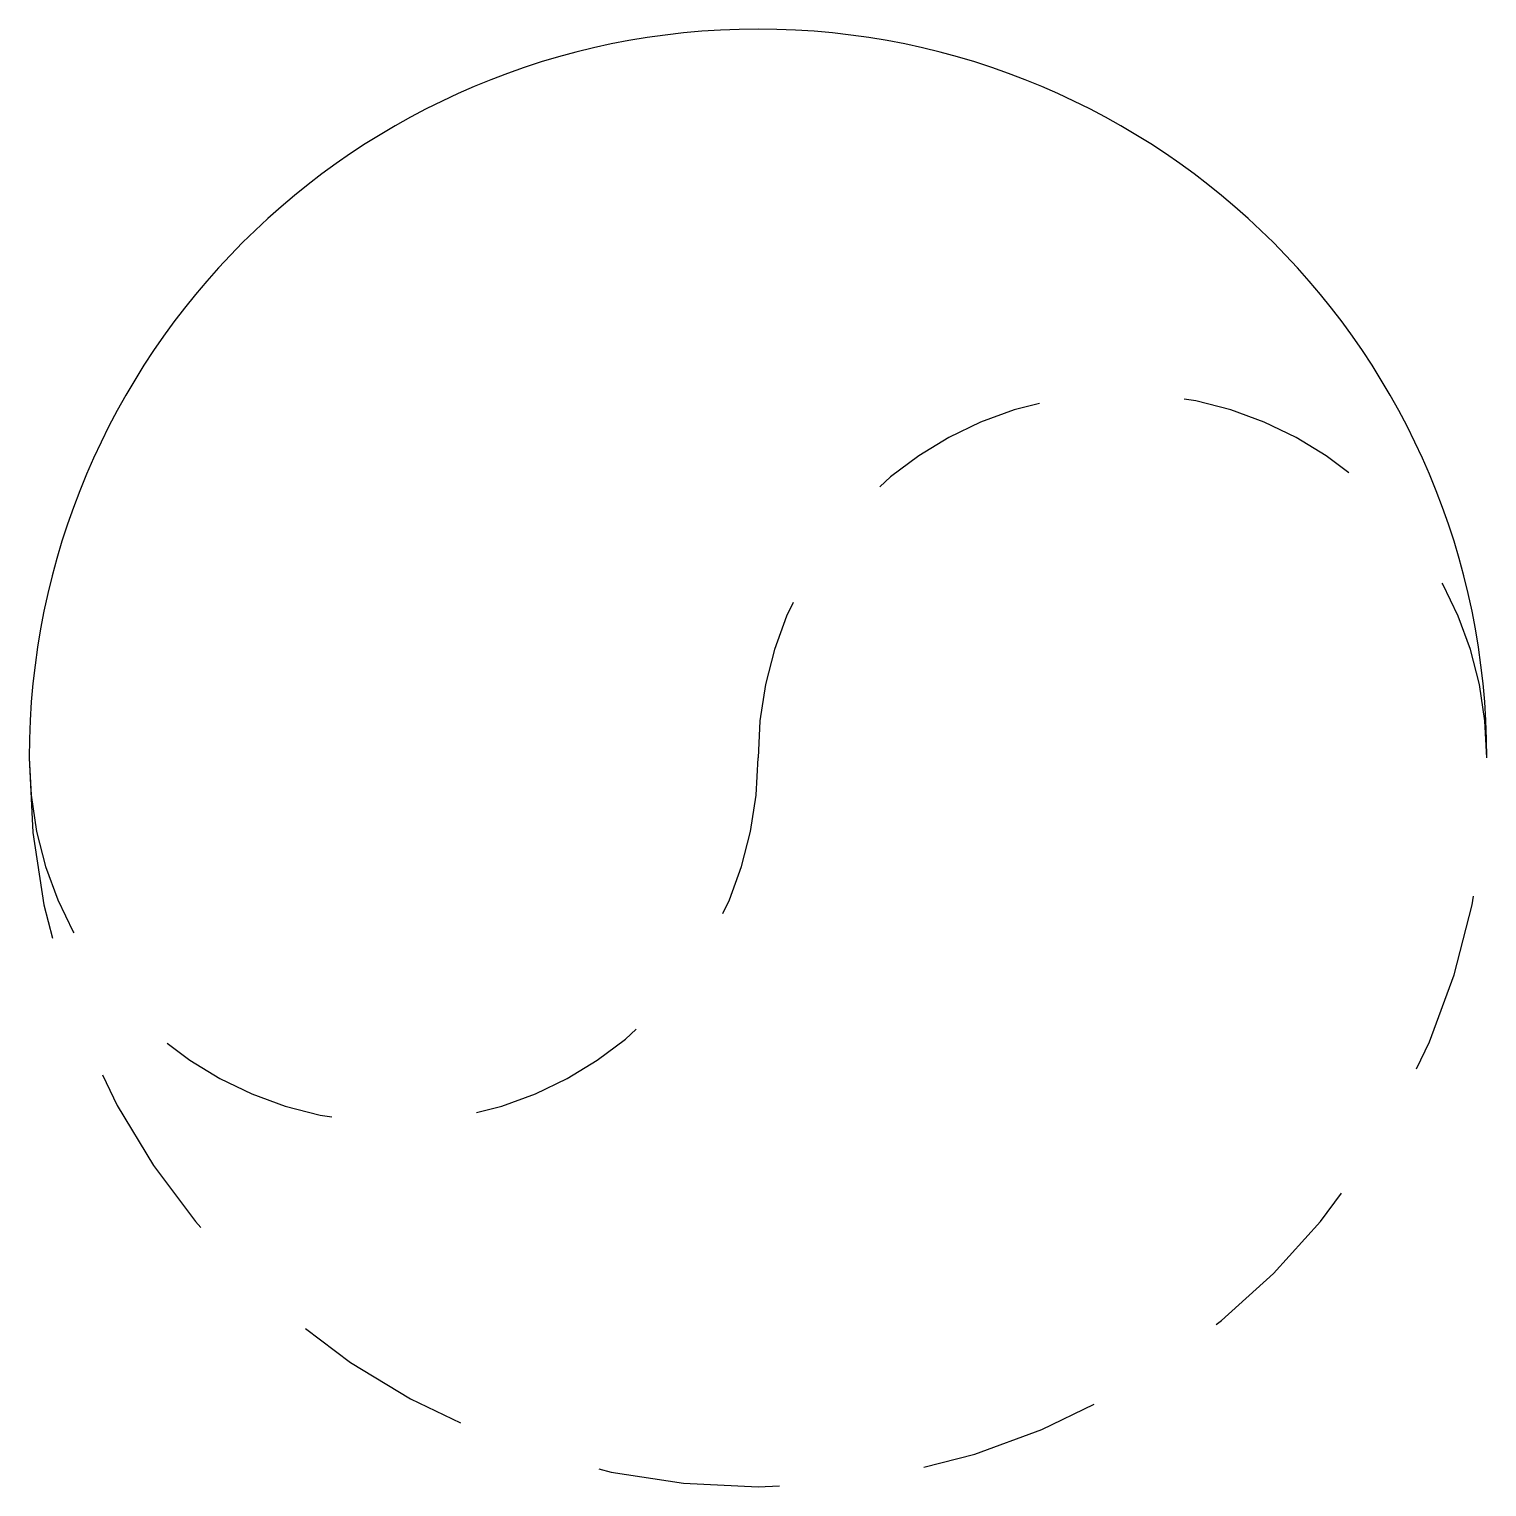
# Model space of a CAD drawing. Extents: x 0 to 1, y -0.5 to 0.5.
import ezdxf

# ---------------------------------------------------------------- set-up
doc = ezdxf.new("R2010")
doc.units = 0
doc.header["$MEASUREMENT"] = 0
doc.linetypes.add('HIDDEN2', pattern=[0.1875, 0.125, -0.0625])
doc.layers.get('0').update_dxf_attribs({"linetype": 'CONTINUOUS'})

msp = doc.modelspace()

# ---------------------------------------------------------------- linework, layer by layer
at = {"linetype": 'HIDDEN2'}
msp.add_lwpolyline([(1, 0, 1), (0.5, 0, -1), (0, 0)], format="xyb", dxfattribs=at)
at = {"linetype": 'Continuous'}
msp.add_arc((0.5, 0), 0.5, 0, 180, dxfattribs=at)
at = {"linetype": 'HIDDEN2'}
msp.add_arc((0.5, 0), 0.5, 180, 360, dxfattribs=at)

doc.saveas('drawing.dxf')
